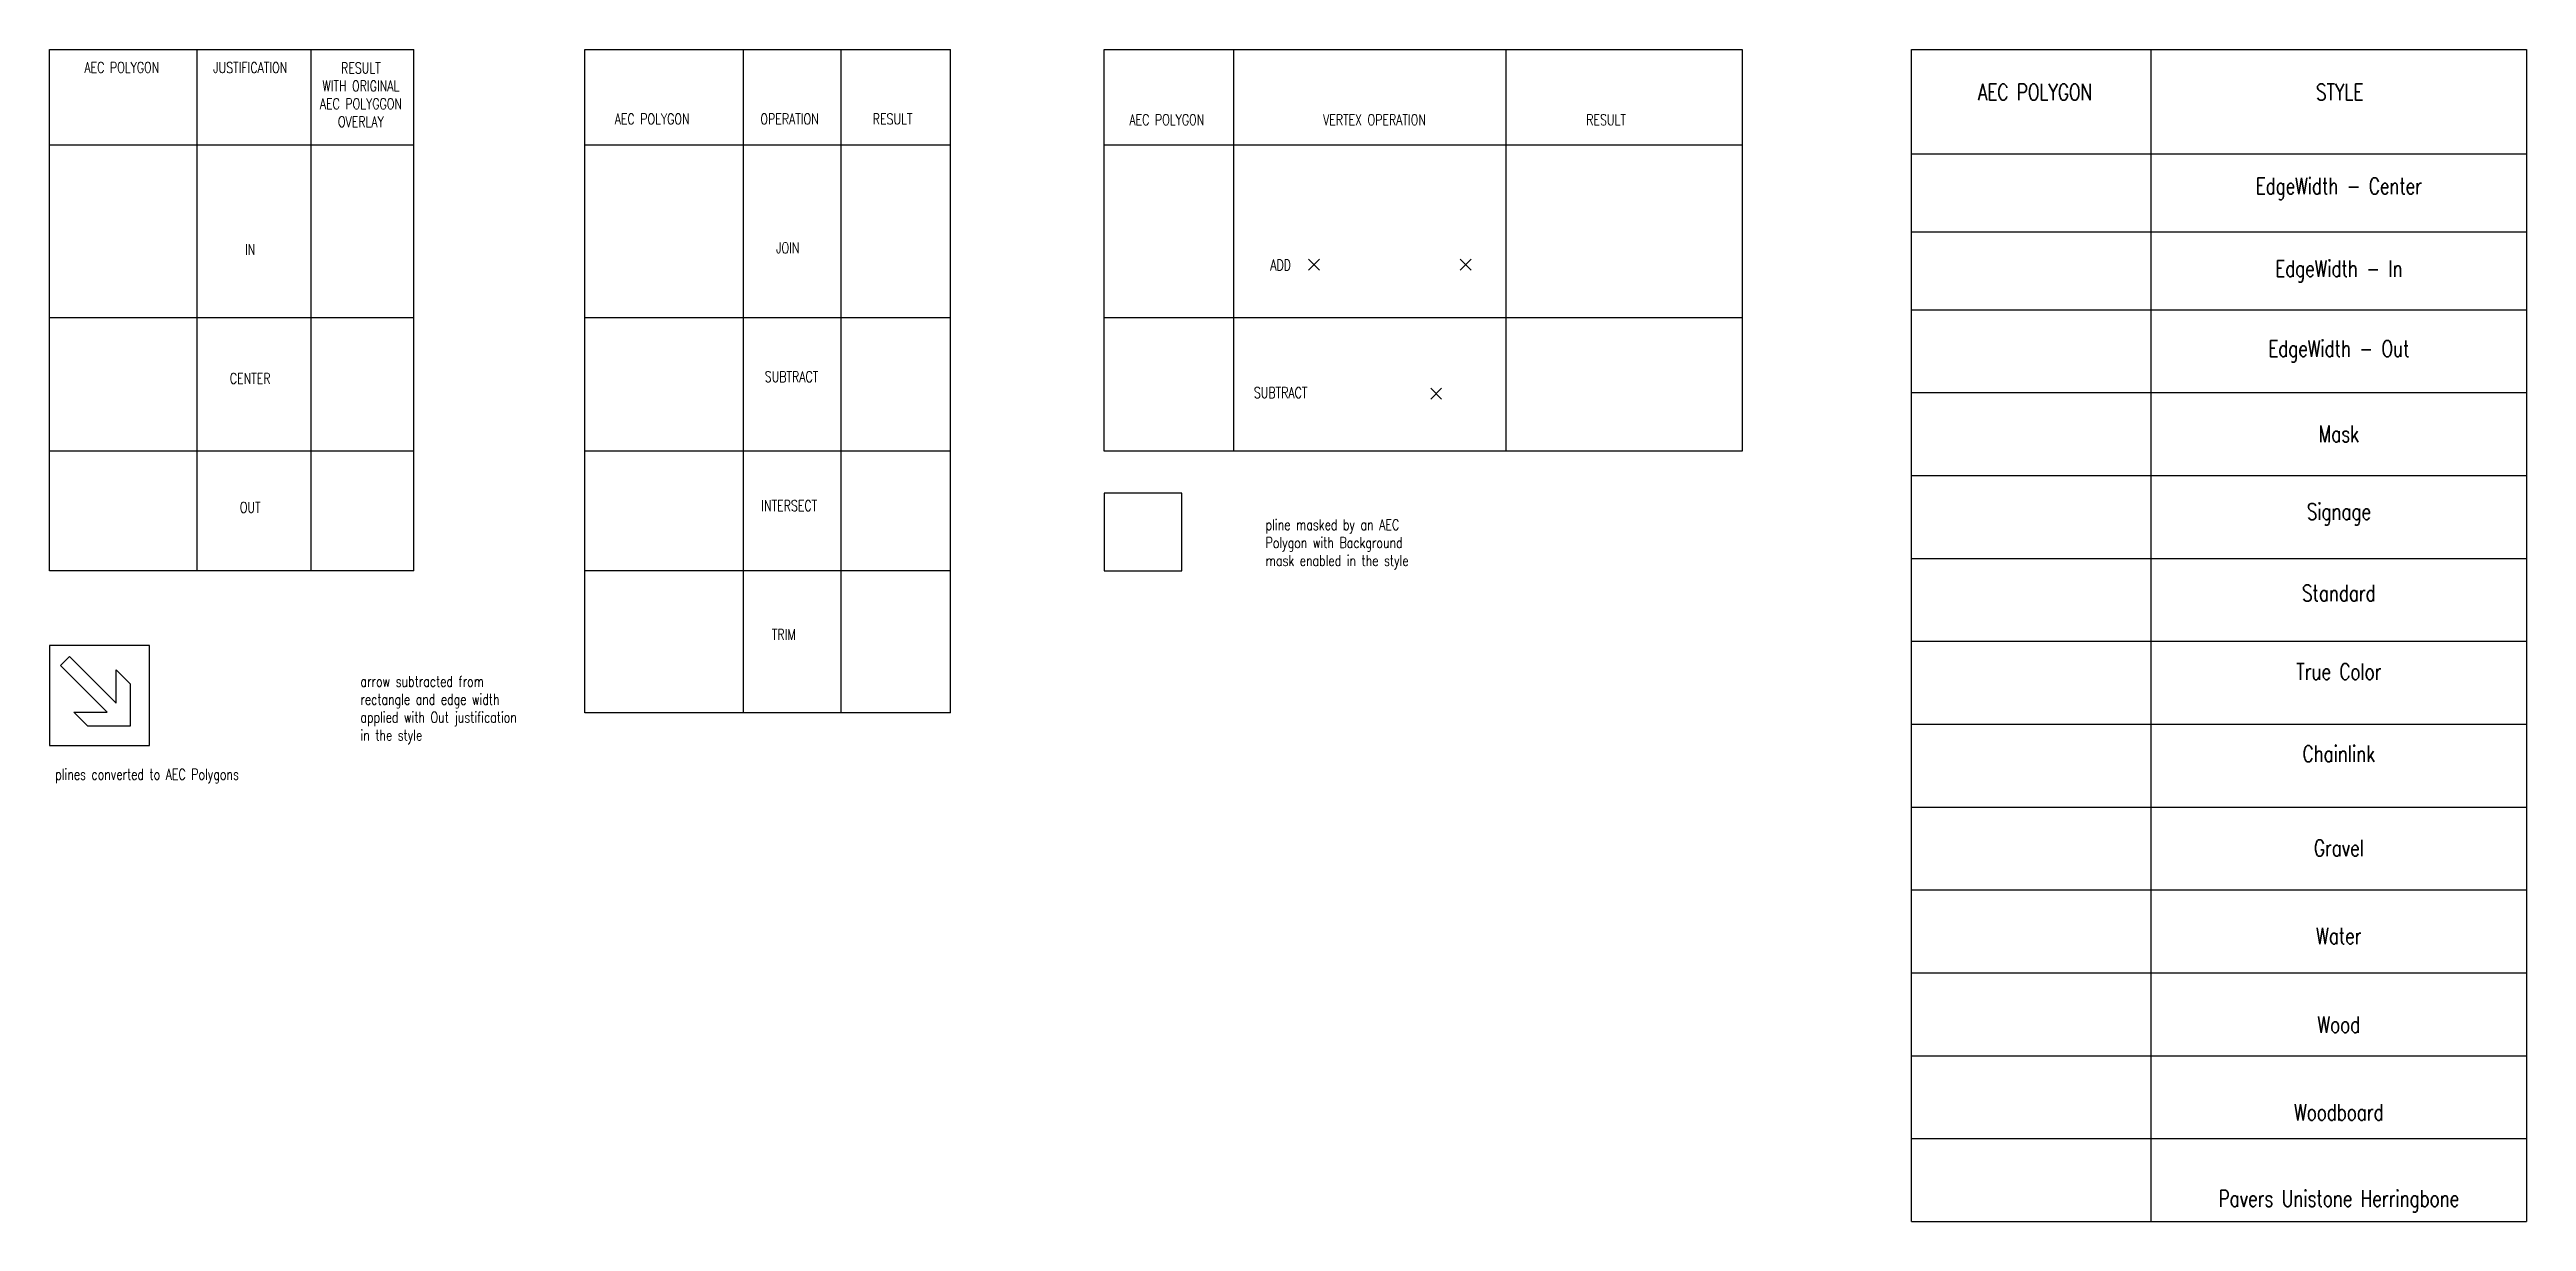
# Model space of a CAD drawing. Header units: inches. Extents: x -30 to 878, y -119 to 311.
import ezdxf
from ezdxf.enums import TextEntityAlignment as Align

# ---------------------------------------------------------------- set-up
doc = ezdxf.new("R2010")
doc.units = ezdxf.units.IN
doc.header["$LTSCALE"] = 0.5
doc.header["$MEASUREMENT"] = 0
doc.header["$PDMODE"] = 3
doc.header["$PDSIZE"] = 2
doc.styles.add('Annotative', font='romans.shx', dxfattribs={"width": 0.75})
doc.styles.get("Standard").update_dxf_attribs({"font": 'romans.shx', "width": 0.75})

msp = doc.modelspace()

# ---------------------------------------------------------------- linework, layer by layer
for p, q in [((-29.69, 310.83), (103.86, 310.83)), ((-29.69, 119.73), (-29.69, 310.83)), ((24.45, 119.73), (24.45, 310.83)), ((66.18, 119.73), (66.18, 310.83)), ((103.86, 119.73), (103.86, 310.83)), ((166.54, 310.83), (300.55, 310.83)), ((166.54, 67.72), (166.54, 310.83)), ((224.69, 67.72), (224.69, 310.83)), ((260.47, 67.72), (260.47, 310.83)), ((300.55, 67.72), (300.55, 310.83)), ((356.81, 310.83), (590.71, 310.83)), ((356.81, 163.62), (356.81, 310.83)), ((404.37, 163.62), (404.37, 310.83)), ((504.25, 163.62), (504.25, 310.83)), ((590.71, 310.83), (590.71, 163.62)), ((740.69, -118.67), (740.69, 310.83)), ((103.86, 275.79), (-29.69, 275.79)), ((300.55, 275.79), (166.54, 275.79)), ((590.71, 275.79), (356.81, 275.79)), ((652.75, 272.58), (878.19, 272.58)), ((652.75, 244.01), (878.19, 244.01)), ((103.86, 212.44), (-29.69, 212.44)), ((300.55, 212.44), (166.54, 212.44)), ((590.71, 212.44), (356.81, 212.44)), ((652.75, 215.45), (878.19, 215.45)), ((652.75, 185.08), (878.19, 185.08)), ((103.86, 163.62), (-29.69, 163.62)), ((300.55, 163.62), (166.54, 163.62)), ((590.71, 163.62), (356.81, 163.62)), ((652.75, 154.7), (878.19, 154.7)), ((103.86, 119.73), (-29.69, 119.73)), ((300.55, 119.73), (166.54, 119.73)), ((652.75, 124.33), (878.19, 124.33)), ((652.75, 93.95), (878.19, 93.95)), ((300.55, 67.72), (166.54, 67.72)), ((652.75, 63.58), (878.19, 63.58)), ((652.75, 33.2), (878.19, 33.2)), ((652.75, 2.83), (878.19, 2.83)), ((652.75, -27.55), (878.19, -27.55)), ((652.75, -57.92), (878.19, -57.92)), ((652.75, -88.3), (878.19, -88.3)), ((652.75, -118.67), (878.19, -118.67))]:
    msp.add_line(p, q)
msp.add_lwpolyline([(652.75, -118.67), (652.75, 310.83), (878.19, 310.83), (878.19, -118.67)])
msp.add_lwpolyline([(356.81, 119.73), (385.31, 119.73), (385.31, 148.24), (356.81, 148.24)], close=True)
at = {"color": 5, "linetype": 'ByBlock', "lineweight": -2}
msp.add_lwpolyline([(-29.69, 55.82), (-29.69, 55.82), (6.9, 55.82), (6.9, 92.4), (-29.69, 92.4), (-29.69, 55.82)], dxfattribs=at)
msp.add_lwpolyline([(-22.35, 88.41), (-5.25, 71.31), (-5.25, 83.52), (-0.1, 78.37), (-0.1, 62.81), (-15.65, 62.81), (-20.8, 67.97), (-8.59, 67.97), (-25.69, 85.07)], close=True, dxfattribs=at)
at = {"color": 6}
for p in [(433.74, 231.96), (489.36, 231.96), (478.57, 184.71)]:
    msp.add_point(p, dxfattribs=at)

# ---------------------------------------------------------------- texts
at = {"width": 0.75}
for s, p in [('AEC POLYGON', (-3.19, 304.25)), ('JUSTIFICATION', (43.86, 304.21)), ('AEC POLYGON', (191.18, 285.39)), ('OPERATION', (241.57, 285.39)), ('RESULT', (279.33, 285.39)), ('AEC POLYGON', (379.84, 285.07)), ('VERTEX OPERATION', (455.94, 285.07)), ('RESULT', (540.83, 285.07)), ('IN', (43.86, 237.52)), ('JOIN', (240.91, 238.15)), ('ADD', (421.55, 231.85)), ('CENTER', (43.86, 190.28)), ('SUBTRACT', (242.28, 190.91)), ('SUBTRACT', (421.55, 185.07)), ('INTERSECT', (241.42, 143.66)), ('OUT', (43.86, 143.03)), ('TRIM', (239.45, 96.42))]:
    msp.add_text(s, height=3.937, dxfattribs=at).set_placement(p, align=Align.MIDDLE_CENTER)
at = {"style": 'Annotative', "width": 0.75}
for s, p in [('AEC POLYGON', (698.06, 295.24)), ('STYLE', (809.75, 295.24))]:
    msp.add_text(s, height=6, dxfattribs=at).set_placement(p, align=Align.MIDDLE_CENTER)
at = {"char_height": 3.937}
for s, insert, width, attachment_point in [('RESULT\\PWITH ORIGINAL\\PAEC POLYGGON\\POVERLAY', (84.44, 306.03), 35.2421, 2), ('pline masked by an AEC Polygon with Background mask enabled in the style', (416.04, 138.65), 67.8871, 1), ('arrow subtracted from rectangle and edge width applied with Out justification in the style', (84.27, 81.21), 67.8871, 1), ('plines converted to AEC Polygons', (-27.6, 47.16), 82.8761, 1)]:
    msp.add_mtext(s, dxfattribs=dict(at, insert=insert, width=width, attachment_point=attachment_point))
at = {"char_height": 6, "attachment_point": 5, "style": 'Annotative'}
for s, insert in [('EdgeWidth - Center', (809.44, 259.8)), ('EdgeWidth - In', (809.44, 229.55)), ('EdgeWidth - Out', (809.44, 200.24)), ('Mask', (809.44, 169.99)), ('Standard', (809.44, 111.61)), ('True Color', (809.44, 82.86)), ('Chainlink', (809.44, 52.74)), ('Gravel', (809.44, 18.18)), ('Water', (809.44, -14.01)), ('Wood', (809.44, -46.51)), ('Woodboard', (809.44, -78.64)), ('Pavers Unistone Herringbone', (809.44, -111.26))]:
    msp.add_mtext(s, dxfattribs=dict(at, insert=insert))
at = {"insert": (809.44, 140.49), "char_height": 6, "width": 8.7143, "attachment_point": 5, "style": 'Annotative'}
msp.add_mtext('Signage', dxfattribs=at)

doc.saveas('drawing.dxf')
